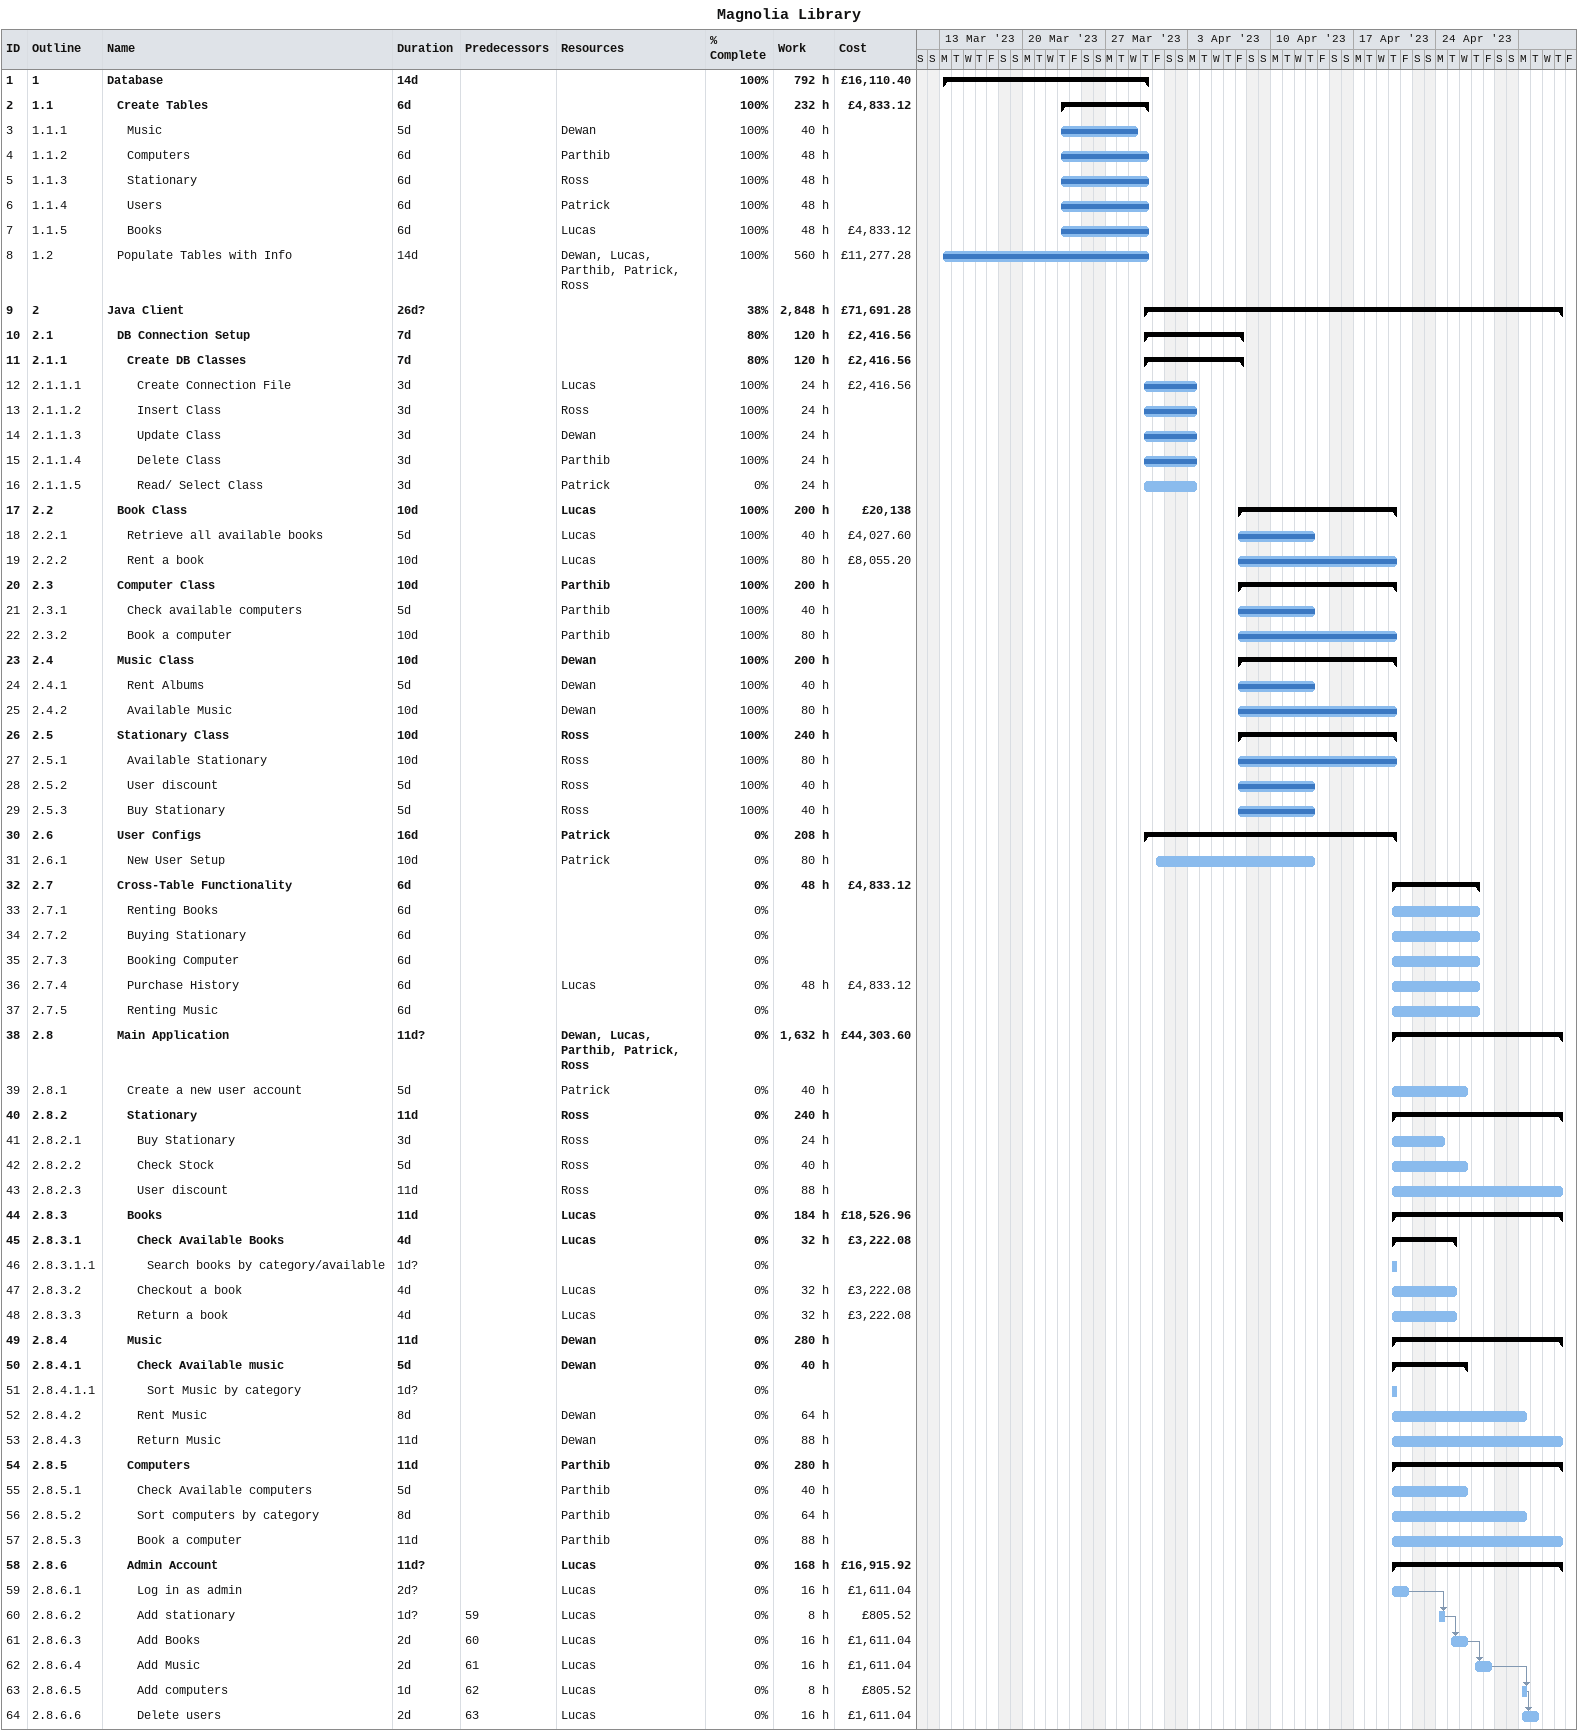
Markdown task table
Magnolia Library

| ID | WBS | Task | Duration | Start | Finish | Predecessors | Resources | % complete | Work (h) | Cost (£) |
|---|---|---|---|---|---|---|---|---|---|---|
| 1 | 1 | **Database** | 14d | 2023-03-13 | 2023-03-30 |  |  | 100 | 792 | 16110.40 |
| 2 | 1.1 | **Create Tables** | 6d | 2023-03-23 | 2023-03-30 |  |  | 100 | 232 | 4833.12 |
| 3 | 1.1.1 | Music | 5d | 2023-03-23 | 2023-03-29 |  | Dewan | 100 | 40 |  |
| 4 | 1.1.2 | Computers | 6d | 2023-03-23 | 2023-03-30 |  | Parthib | 100 | 48 |  |
| 5 | 1.1.3 | Stationary | 6d | 2023-03-23 | 2023-03-30 |  | Ross | 100 | 48 |  |
| 6 | 1.1.4 | Users | 6d | 2023-03-23 | 2023-03-30 |  | Patrick | 100 | 48 |  |
| 7 | 1.1.5 | Books | 6d | 2023-03-23 | 2023-03-30 |  | Lucas | 100 | 48 | 4833.12 |
| 8 | 1.2 | Populate Tables with Info | 14d | 2023-03-13 | 2023-03-30 |  | Dewan, Lucas, Parthib, Patrick, Ross | 100 | 560 | 11277.28 |
| 9 | 2 | **Java Client** | 26d? | 2023-03-30 | 2023-05-04 |  |  | 38 | 2848 | 71691.28 |
| 10 | 2.1 | **DB Connection Setup** | 7d | 2023-03-30 | 2023-04-07 |  |  | 80 | 120 | 2416.56 |
| 11 | 2.1.1 | **Create DB Classes** | 7d | 2023-03-30 | 2023-04-07 |  |  | 80 | 120 | 2416.56 |
| 12 | 2.1.1.1 | Create Connection File | 3d | 2023-03-30 | 2023-04-03 |  | Lucas | 100 | 24 | 2416.56 |
| 13 | 2.1.1.2 | Insert Class | 3d | 2023-03-30 | 2023-04-03 |  | Ross | 100 | 24 |  |
| 14 | 2.1.1.3 | Update Class | 3d | 2023-03-30 | 2023-04-03 |  | Dewan | 100 | 24 |  |
| 15 | 2.1.1.4 | Delete Class | 3d | 2023-03-30 | 2023-04-03 |  | Parthib | 100 | 24 |  |
| 16 | 2.1.1.5 | Read/ Select Class | 3d | 2023-03-30 | 2023-04-03 |  | Patrick | 0 | 24 |  |
| 17 | 2.2 | **Book Class** | 10d | 2023-04-07 | 2023-04-20 |  | Lucas | 100 | 200 | 20138 |
| 18 | 2.2.1 | Retrieve all available books | 5d | 2023-04-07 | 2023-04-13 |  | Lucas | 100 | 40 | 4027.60 |
| 19 | 2.2.2 | Rent a book | 10d | 2023-04-07 | 2023-04-20 |  | Lucas | 100 | 80 | 8055.20 |
| 20 | 2.3 | **Computer Class** | 10d | 2023-04-07 | 2023-04-20 |  | Parthib | 100 | 200 |  |
| 21 | 2.3.1 | Check available computers | 5d | 2023-04-07 | 2023-04-13 |  | Parthib | 100 | 40 |  |
| 22 | 2.3.2 | Book a computer | 10d | 2023-04-07 | 2023-04-20 |  | Parthib | 100 | 80 |  |
| 23 | 2.4 | **Music Class** | 10d | 2023-04-07 | 2023-04-20 |  | Dewan | 100 | 200 |  |
| 24 | 2.4.1 | Rent Albums | 5d | 2023-04-07 | 2023-04-13 |  | Dewan | 100 | 40 |  |
| 25 | 2.4.2 | Available Music | 10d | 2023-04-07 | 2023-04-20 |  | Dewan | 100 | 80 |  |
| 26 | 2.5 | **Stationary Class** | 10d | 2023-04-07 | 2023-04-20 |  | Ross | 100 | 240 |  |
| 27 | 2.5.1 | Available Stationary | 10d | 2023-04-07 | 2023-04-20 |  | Ross | 100 | 80 |  |
| 28 | 2.5.2 | User discount | 5d | 2023-04-07 | 2023-04-13 |  | Ross | 100 | 40 |  |
| 29 | 2.5.3 | Buy Stationary | 5d | 2023-04-07 | 2023-04-13 |  | Ross | 100 | 40 |  |
| 30 | 2.6 | **User Configs** | 16d | 2023-03-30 | 2023-04-20 |  | Patrick | 0 | 208 |  |
| 31 | 2.6.1 | New User Setup | 10d | 2023-03-31 | 2023-04-13 |  | Patrick | 0 | 80 |  |
| 32 | 2.7 | **Cross-Table Functionality** | 6d | 2023-04-20 | 2023-04-27 |  |  | 0 | 48 | 4833.12 |
| 33 | 2.7.1 | Renting Books | 6d | 2023-04-20 | 2023-04-27 |  |  | 0 |  |  |
| 34 | 2.7.2 | Buying Stationary | 6d | 2023-04-20 | 2023-04-27 |  |  | 0 |  |  |
| 35 | 2.7.3 | Booking Computer | 6d | 2023-04-20 | 2023-04-27 |  |  | 0 |  |  |
| 36 | 2.7.4 | Purchase History | 6d | 2023-04-20 | 2023-04-27 |  | Lucas | 0 | 48 | 4833.12 |
| 37 | 2.7.5 | Renting Music | 6d | 2023-04-20 | 2023-04-27 |  |  | 0 |  |  |
| 38 | 2.8 | **Main Application** | 11d? | 2023-04-20 | 2023-05-04 |  | Dewan, Lucas, Parthib, Patrick, Ross | 0 | 1632 | 44303.60 |
| 39 | 2.8.1 | Create a new user account | 5d | 2023-04-20 | 2023-04-26 |  | Patrick | 0 | 40 |  |
| 40 | 2.8.2 | **Stationary** | 11d | 2023-04-20 | 2023-05-04 |  | Ross | 0 | 240 |  |
| 41 | 2.8.2.1 | Buy Stationary | 3d | 2023-04-20 | 2023-04-24 |  | Ross | 0 | 24 |  |
| 42 | 2.8.2.2 | Check Stock | 5d | 2023-04-20 | 2023-04-26 |  | Ross | 0 | 40 |  |
| 43 | 2.8.2.3 | User discount | 11d | 2023-04-20 | 2023-05-04 |  | Ross | 0 | 88 |  |
| 44 | 2.8.3 | **Books** | 11d | 2023-04-20 | 2023-05-04 |  | Lucas | 0 | 184 | 18526.96 |
| 45 | 2.8.3.1 | **Check Available Books** | 4d | 2023-04-20 | 2023-04-25 |  | Lucas | 0 | 32 | 3222.08 |
| 46 | 2.8.3.1.1 | Search books by category/available | 1d? | 2023-04-20 | 2023-04-20 |  |  | 0 |  |  |
| 47 | 2.8.3.2 | Checkout a book | 4d | 2023-04-20 | 2023-04-25 |  | Lucas | 0 | 32 | 3222.08 |
| 48 | 2.8.3.3 | Return a book | 4d | 2023-04-20 | 2023-04-25 |  | Lucas | 0 | 32 | 3222.08 |
| 49 | 2.8.4 | **Music** | 11d | 2023-04-20 | 2023-05-04 |  | Dewan | 0 | 280 |  |
| 50 | 2.8.4.1 | **Check Available music** | 5d | 2023-04-20 | 2023-04-26 |  | Dewan | 0 | 40 |  |
| 51 | 2.8.4.1.1 | Sort Music by category | 1d? | 2023-04-20 | 2023-04-20 |  |  | 0 |  |  |
| 52 | 2.8.4.2 | Rent Music | 8d | 2023-04-20 | 2023-05-01 |  | Dewan | 0 | 64 |  |
| 53 | 2.8.4.3 | Return Music | 11d | 2023-04-20 | 2023-05-04 |  | Dewan | 0 | 88 |  |
| 54 | 2.8.5 | **Computers** | 11d | 2023-04-20 | 2023-05-04 |  | Parthib | 0 | 280 |  |
| 55 | 2.8.5.1 | Check Available computers | 5d | 2023-04-20 | 2023-04-26 |  | Parthib | 0 | 40 |  |
| 56 | 2.8.5.2 | Sort computers by category | 8d | 2023-04-20 | 2023-05-01 |  | Parthib | 0 | 64 |  |
| 57 | 2.8.5.3 | Book a computer | 11d | 2023-04-20 | 2023-05-04 |  | Parthib | 0 | 88 |  |
| 58 | 2.8.6 | **Admin Account** | 11d? | 2023-04-20 | 2023-05-04 |  | Lucas | 0 | 168 | 16915.92 |
| 59 | 2.8.6.1 | Log in as admin | 2d? | 2023-04-20 | 2023-04-21 |  | Lucas | 0 | 16 | 1611.04 |
| 60 | 2.8.6.2 | Add stationary | 1d? | 2023-04-24 | 2023-04-24 | 59 | Lucas | 0 | 8 | 805.52 |
| 61 | 2.8.6.3 | Add Books | 2d | 2023-04-25 | 2023-04-26 | 60 | Lucas | 0 | 16 | 1611.04 |
| 62 | 2.8.6.4 | Add Music | 2d | 2023-04-27 | 2023-04-28 | 61 | Lucas | 0 | 16 | 1611.04 |
| 63 | 2.8.6.5 | Add computers | 1d | 2023-05-01 | 2023-05-01 | 62 | Lucas | 0 | 8 | 805.52 |
| 64 | 2.8.6.6 | Delete users | 2d | 2023-05-01 | 2023-05-02 | 63 | Lucas | 0 | 16 | 1611.04 |
